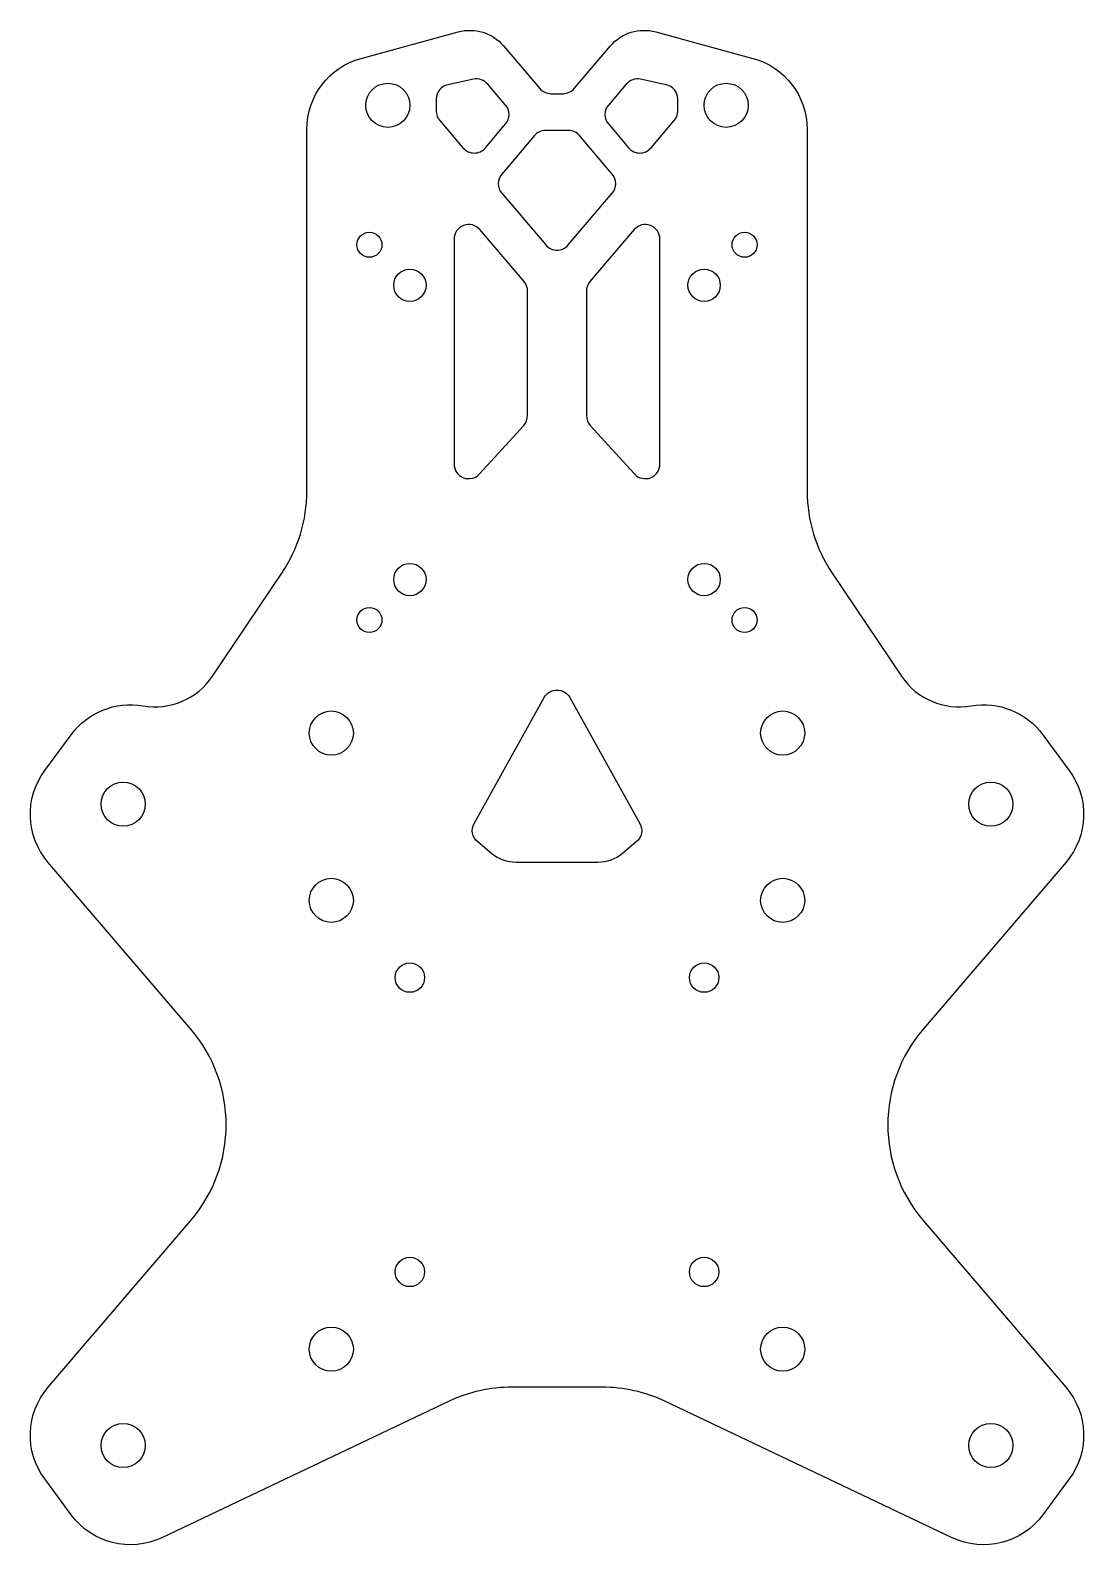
# Model space of a CAD drawing. Header units: millimetres. Extents: x -36 to 36, y -29 to 74.
import ezdxf

# ---------------------------------------------------------------- set-up
doc = ezdxf.new("R2010")
doc.units = ezdxf.units.MM
doc.layers.get('0').update_dxf_attribs({"linetype": 'CONTINUOUS'})

msp = doc.modelspace()

# ---------------------------------------------------------------- linework, layer by layer
for points in [[(23.41, 30.49, 0.295172), (28.15, 28.47, -0.283367), (33.02, 26.51), (34.82, 24.07, -0.349314), (34.6, 17.85), (24.89, 6.5, 0.369513), (24.89, -6.5), (34.6, -17.85, -0.349314), (34.82, -24.07), (33.02, -26.51, -0.358684), (26.86, -28.06), (7.34, -18.79, 0.111234), (3.05, -17.83), (-3.05, -17.83, 0.111234), (-7.34, -18.79), (-26.86, -28.06, -0.358684), (-33.02, -26.51), (-34.82, -24.07, -0.349314), (-34.6, -17.85), (-24.89, -6.5, 0.369513), (-24.89, 6.5), (-34.6, 17.85, -0.349314), (-34.82, 24.07), (-33.02, 26.51, -0.283367), (-28.15, 28.47, 0.295172), (-23.41, 30.49), (-18.71, 37.48, 0.149289), (-17, 43.06), (-17, 67.65, -0.338273), (-13.31, 72.47), (-6.71, 74.27, -0.290544), (-3.64, 73.32), (-1.17, 70.42, 0.219685), (-0.41, 70.07), (0.41, 70.07, 0.219685), (1.17, 70.42), (3.64, 73.32, -0.290544), (6.71, 74.27), (13.31, 72.47, -0.338273), (17, 67.65), (17, 43.06, 0.149289), (18.71, 37.48)], [(-6.39, 66.39, 0.462739), (-4.86, 66.39), (-3.49, 68.01, 0.367298), (-3.49, 69.3), (-4.71, 70.72, 0.275921), (-5.68, 71.05), (-7.42, 70.68, 0.353429), (-8.21, 69.7), (-8.21, 68.89, 0.178304), (-7.97, 68.24)], [(3.49, 69.3, 0.367298), (3.49, 68.01), (4.86, 66.39, 0.462739), (6.39, 66.39), (7.97, 68.24, 0.178304), (8.21, 68.89), (8.21, 69.7, 0.353429), (7.42, 70.68), (5.68, 71.05, 0.275921), (4.71, 70.72)], [(-0.78, 67.57, 0.220626), (-1.54, 67.22), (-3.76, 64.6, 0.367298), (-3.76, 63.3), (-0.76, 59.79, 0.461649), (0.76, 59.79), (3.76, 63.3, 0.367298), (3.76, 64.6), (1.54, 67.22, 0.220626), (0.78, 67.57)], [(-2.26, 47.53, 0.186562), (-2, 48.21), (-2, 56.66, 0.178304), (-2.24, 57.31), (-5.24, 60.83, 0.697355), (-7, 60.18), (-7, 44.91, 0.685541), (-5.26, 44.23)], [(2.24, 57.31, 0.178304), (2, 56.66), (2, 48.21, 0.186562), (2.26, 47.53), (5.26, 44.23, 0.685541), (7, 44.91), (7, 60.18, 0.697355), (5.24, 60.83)], [(2.77, 17.83), (-2.77, 17.83, -0.174268), (-4.43, 18.42), (-5.39, 19.22, -0.361775), (-5.63, 20.48), (-0.87, 29.03, -0.587899), (0.87, 29.03), (5.63, 20.48, -0.361775), (5.39, 19.22), (4.43, 18.42, -0.174268)]]:
    msp.add_lwpolyline(points, format="xyb", close=True)
for centre, radius in [((-11.5, 69.28), 1.5), ((11.5, 69.28), 1.5), ((-12.75, 59.8), 0.85), ((12.75, 59.8), 0.85), ((-10, 57.05), 1.1), ((10, 57.05), 1.1), ((-10, 37.05), 1.1), ((10, 37.05), 1.1), ((-12.75, 34.3), 0.85), ((12.75, 34.3), 0.85), ((-15.34, 26.62), 1.5), ((15.34, 26.62), 1.5), ((-29.49, 21.79), 1.5), ((29.49, 21.79), 1.5), ((-15.34, 15.25), 1.5), ((15.34, 15.25), 1.5), ((-10, 10), 1), ((10, 10), 1), ((-10, -10), 1), ((10, -10), 1), ((-15.34, -15.25), 1.5), ((15.34, -15.25), 1.5), ((-29.49, -21.79), 1.5), ((29.49, -21.79), 1.5)]:
    msp.add_circle(centre, radius)

doc.saveas('drawing.dxf')
